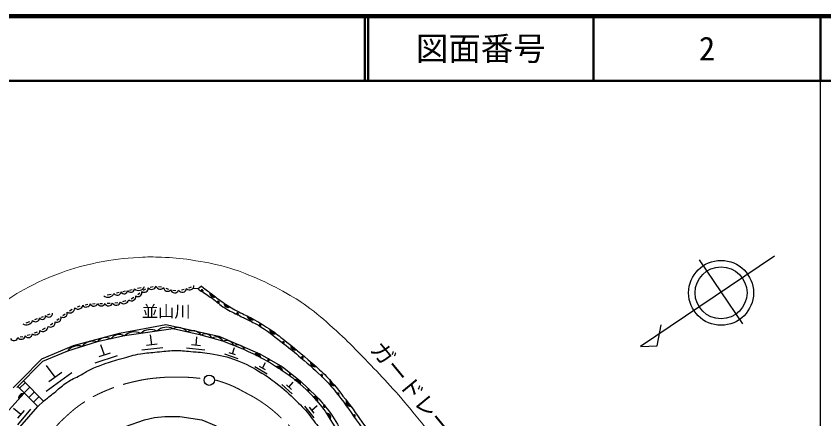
# Model space of a CAD drawing. Units: millimetres, scale not verified. Extents: x 40000 to 680000, y 20000 to 380000.
# Drawn here: x 454992 to 579500, y 317878 to 380000 of the extents above; entities that cross this region are included whole.
import ezdxf
from ezdxf.enums import TextEntityAlignment as Align

# ---------------------------------------------------------------- set-up
doc = ezdxf.new("R2010")
doc.units = ezdxf.units.MM
doc.header["$LTSCALE"] = 1000
doc.linetypes.add('CHAIN', pattern=[18.5, 12, -1.5, 3.5, -1.5])
for name, color, linetype, lineweight in [('M-BGD', 7, 'Continuous', 25), ('M-BMK', 2, 'CHAIN', 13), ('M-BMK-SRVR', 3, 'Continuous', 25), ('M-STR-HTXT', 7, 'Continuous', 13), ('M-TTL', 2, 'Continuous', 140), ('M-TTL-BAND', 7, 'Continuous', 25), ('M-TTL-LINE', 7, 'Continuous', 50)]:
    doc.layers.add(name, color=color, linetype=linetype, lineweight=lineweight)
doc.layers.add('M-TTL-TXT', color=7, linetype='Continuous')
doc.styles.add('ＭＳ ゴシック', font='')
doc.styles.get('ＭＳ ゴシック').set_extended_font_data('MS Gothic')

msp = doc.modelspace()

# ---------------------------------------------------------------- linework, layer by layer
at = {"layer": 'M-BGD'}
for p, q in [((571883, 342992), (551221, 329064)), ((567008, 332518), (560352, 342393)), ((471485, 337538), (471838, 337616)), ((472461, 337754), (472866, 337844)), ((473673, 338022), (474241, 338147)), ((474643, 337708), (474998, 337920)), ((475673, 338199), (476130, 338298)), ((476948, 338318), (477379, 338243)), ((478060, 338037), (478453, 337906)), ((479156, 337734), (479610, 337700)), ((480461, 337785), (480911, 337875)), ((481608, 338091), (482015, 338261)), ((483040, 337948), (482228, 337985)), ((483577, 338327), (483040, 337948)), ((483040, 337948), (483196, 337794)), ((469041, 336998), (469621, 337126)), ((470444, 337308), (470855, 337399)), ((472718, 336418), (473120, 336637)), ((473733, 337050), (474070, 337301)), ((464432, 335143), (464881, 335299)), ((465627, 335490), (466056, 335565)), ((466776, 335643), (467195, 335668)), ((467907, 335686), (468325, 335691)), ((469045, 335702), (469474, 335718)), ((470221, 335775), (470670, 335833)), ((471459, 335989), (471940, 336120)), ((458889, 333565), (459228, 333689)), ((459835, 333911), (460233, 334056)), ((462183, 333832), (462536, 334100)), ((463203, 334542), (463649, 334790)), ((456554, 332711), (457110, 332914)), ((457895, 333202), (458288, 333345)), ((460280, 332359), (460671, 332628)), ((461275, 333094), (461611, 333368)), ((470921, 331098), (478089, 332445)), ((478089, 332445), (486259, 330628)), ((457844, 331143), (458278, 331320)), ((459046, 331673), (459519, 331914)), ((553811, 329117), (554417, 332405)), ((455610, 330505), (456018, 330589)), ((456714, 330765), (457127, 330889)), ((463826, 329188), (470921, 331098)), ((475911, 329306), (475706, 330835)), ((482733, 329204), (482847, 330510)), ((486259, 330628), (492540, 327933)), ((458935, 327161), (463826, 329188)), ((468614, 327711), (468043, 329295)), ((477627, 328830), (474341, 328468)), ((476733, 329397), (475090, 329216)), ((484067, 328491), (481275, 328802)), ((483431, 329127), (482035, 329282)), ((488321, 327908), (488632, 328866)), ((551221, 329064), (553811, 329117)), ((462905, 328326), (459065, 326730)), ((470553, 327597), (467130, 326456)), ((469469, 327996), (467758, 327426)), ((489196, 327142), (487159, 327858)), ((488830, 327729), (487812, 328087)), ((492540, 327933), (496051, 325914)), ((459065, 326730), (455077, 322712)), ((455841, 323971), (458935, 327161)), ((492957, 325704), (493449, 326583)), ((461028, 324318), (459655, 326124)), ((462012, 325030), (460043, 323605)), ((493667, 324783), (491808, 325881)), ((493422, 325429), (492493, 325978)), ((496051, 325914), (498798, 323752)), ((454528, 322646), (455841, 323971)), ((459228, 320621), (456107, 323749)), ((463567, 324955), (459628, 322105)), ((498798, 323752), (501309, 321350)), ((458347, 319766), (455242, 322878)), ((456403, 323453), (455522, 322598)), ((457109, 322745), (456228, 321890)), ((497561, 321740), (495951, 323178)), ((497446, 322422), (496641, 323141)), ((497044, 322781), (497696, 323549)), ((456162, 321791), (451725, 316845)), ((457815, 322037), (456934, 321182)), ((458522, 321329), (457641, 320474)), ((458347, 319766), (459228, 320621)), ((455718, 318562), (454582, 319471)), ((457198, 319354), (455193, 316968)), ((456220, 319159), (455217, 317965)), ((455537, 316585), (458347, 319766)), ((500951, 318012), (499470, 319838)), ((500946, 318764), (500206, 319677)), ((500576, 319221), (501411, 319932))]:
    msp.add_line(p, q, dxfattribs=at)
for points in [[(490255, 328509), (486864, 329850), (483492, 330801), (479214, 331781), (471670, 330686), (467463, 329737), (462905, 328326)], [(462518, 308751), (463703, 310275), (465143, 311884), (466497, 313154), (468021, 314424), (470477, 316033), (471831, 316710), (474795, 317726), (476319, 318065), (477927, 318234), (480213, 318234), (483600, 317726), (485801, 316795)]]:
    msp.add_lwpolyline(points, dxfattribs=at)
for centre, radius in [((563658, 337318), 5000), ((563658, 337318), 4000), ((483657, 337647), 100), ((483657, 337647), 100), ((483657, 337647), 100), ((483657, 337647), 100), ((486133, 335894), 100), ((486133, 335894), 100), ((486133, 335894), 100), ((486133, 335894), 100), ((489100, 334081), 100), ((489100, 334081), 100), ((489100, 334081), 100), ((489100, 334081), 100), ((492578, 332294), 100), ((492578, 332294), 100), ((492578, 332294), 100), ((492578, 332294), 100), ((496167, 329648), 100), ((496167, 329648), 100), ((496167, 329648), 100), ((496167, 329648), 100), ((493924, 327015), 100), ((493924, 327015), 100), ((493924, 327015), 100), ((493924, 327015), 100), ((499083, 327331), 100), ((499083, 327331), 100), ((499083, 327331), 100), ((499083, 327331), 100), ((497259, 324829), 100), ((497259, 324829), 100), ((497259, 324829), 100), ((497259, 324829), 100), ((502060, 324575), 100), ((502060, 324575), 100), ((502060, 324575), 100), ((502060, 324575), 100), ((500102, 322359), 100), ((500102, 322359), 100), ((500102, 322359), 100), ((500102, 322359), 100), ((504611, 321725), 100), ((504611, 321725), 100), ((504611, 321725), 100), ((504611, 321725), 100), ((502510, 319810), 100), ((502510, 319810), 100), ((502510, 319810), 100), ((502510, 319810), 100), ((507116, 318365), 100), ((507116, 318365), 100), ((507116, 318365), 100), ((507116, 318365), 100)]:
    msp.add_circle(centre, radius, dxfattribs=at)
for centre, radius, start, end in [((470577, 337553), 611, 212.56552, 352.36434), ((471643, 337680), 505, 204.46051, 0.46936), ((472658, 338002), 601, 211.88132, 353.04855), ((473903, 338665), 981, 228.57318, 336.35668), ((473782, 337339), 603, 235.43629, 16.85027), ((474720, 338006), 611, 233.69097, 6.61282), ((475859, 338604), 749, 224.77526, 338.99989), ((477197, 338571), 682, 200.24349, 321.42087), ((478321, 338151), 592, 180.44788, 324.29435), ((479432, 337961), 650, 193.87648, 338.92783), ((480608, 338085), 673, 212.12728, 350.43303), ((481745, 338409), 643, 222.57922, 2.46418), ((483657, 337647), 145, 279.38712, 192.18148), ((483657, 337647), 116, 260.93778, 210.63081), ((469142, 337642), 1010, 229.41563, 335.51424), ((471625, 336376), 732, 220.2711, 350.70309), ((472790, 336744), 657, 227.69664, 8.6515), ((485506, 337295), 654, 175.65699, 290.09883), ((485506, 337295), 523, 185.46823, 280.28759), ((485506, 337295), 392, 207.34468, 258.41114), ((463247, 335030), 802, 241.30673, 356.58221), ((464532, 335548), 744, 229.41206, 349.11211), ((465796, 335775), 648, 214.59746, 345.39226), ((466977, 335866), 609, 204.70279, 342.1709), ((468120, 335891), 602, 200.5245, 341.02549), ((469262, 335927), 617, 202.02585, 342.54709), ((470427, 336061), 659, 209.04278, 346.04983), ((486133, 335894), 145, 271.09237, 183.88673), ((486133, 335894), 116, 252.64304, 202.33607), ((487695, 335730), 654, 180.55196, 294.9938), ((487695, 335730), 523, 190.3632, 285.18256), ((487695, 335730), 392, 212.23965, 263.30611), ((459028, 333728), 505, 212.1194, 8.05267), ((459998, 334202), 619, 220.66942, 359.50265), ((462214, 334188), 663, 241.59726, 12.07474), ((489100, 334081), 145, 285.21554, 198.0099), ((489100, 334081), 116, 266.76621, 216.45924), ((491276, 333795), 654, 185.63477, 300.07661), ((456569, 333356), 1004, 236.83859, 343.33347), ((457996, 333454), 604, 219.71812, 0.45395), ((460296, 332732), 702, 237.88265, 10.82757), ((461299, 333410), 630, 240.11564, 18.00912), ((491276, 333795), 523, 195.44601, 290.26537), ((491276, 333795), 392, 217.32246, 268.38892), ((492578, 332294), 145, 279.40721, 192.20158), ((457970, 331510), 693, 225.97548, 358.43828), ((459112, 332166), 811, 236.3799, 357.95554), ((473189, 329069), 2218, 63.31107, 133.2136), ((475704, 329434), 2218, 63.31107, 133.2136), ((478218, 329800), 2218, 63.31107, 133.2136), ((479992, 330264), 1705, 37.03304, 117.15214), ((482131, 329774), 1705, 37.03304, 117.15214), ((492578, 332294), 116, 260.95788, 210.65091), ((494754, 331662), 654, 177.72509, 292.16692), ((494754, 331662), 523, 187.53632, 282.35569), ((494754, 331662), 392, 209.41278, 260.47923), ((454667, 330570), 611, 206.77124, 348.1837), ((455781, 330736), 593, 209.47959, 353.85299), ((456870, 331038), 618, 216.21337, 357.48816), ((468790, 328751), 1653, 62.00181, 143.41431), ((470894, 329226), 1653, 62.00181, 143.41431), ((484129, 329833), 1159, 25.16159, 123.34805), ((485815, 329357), 1159, 25.16159, 123.34805), ((487404, 328735), 1238, 21.03715, 115.81518), ((464511, 327171), 1978, 70.12582, 144.28073), ((466790, 327876), 1978, 70.12582, 144.28073), ((489099, 328065), 1238, 21.03715, 115.81518), ((496167, 329648), 145, 276.03423, 188.82859), ((496167, 329648), 116, 257.58489, 207.27792), ((497960, 329160), 654, 172.52398, 286.96582), ((497960, 329160), 523, 182.33522, 277.15458), ((497960, 329160), 392, 204.21167, 255.27813), ((492055, 327254), 654, 4.27254, 118.71438), ((492055, 327254), 523, 14.08378, 108.90314), ((492055, 327254), 392, 35.96023, 87.02669), ((499083, 327331), 145, 269.36672, 182.16108), ((493924, 327015), 145, 103.69834, 16.4927), ((493924, 327015), 116, 85.24901, 34.94204), ((499083, 327331), 116, 250.91738, 200.61041), ((501007, 326576), 654, 171.80107, 286.24291), ((501007, 326576), 523, 181.61231, 276.43167), ((501007, 326576), 392, 203.48876, 254.55522), ((495376, 325328), 654, 358.66461, 113.10645), ((495376, 325328), 523, 8.47585, 103.29521), ((495376, 325328), 392, 30.3523, 81.41876), ((497259, 324829), 145, 95.40425, 8.19862), ((497259, 324829), 116, 76.95492, 26.64795), ((498185, 323260), 654, 350.55825, 105.00009), ((498185, 323260), 523, 0.36949, 95.18885), ((502060, 324575), 145, 269.63197, 182.42634), ((502060, 324575), 116, 251.18264, 200.87567), ((504011, 323653), 654, 164.37631, 278.81815), ((498185, 323260), 392, 22.24594, 73.3124), ((500102, 322359), 145, 89.87585, 2.67021), ((504011, 323653), 523, 174.18755, 269.00691), ((504011, 323653), 392, 196.064, 247.13046), ((456025, 321108), 654, 80.88794, 195.32978), ((456025, 321108), 523, 90.69918, 185.51854), ((456025, 321108), 392, 112.57563, 163.64209), ((500102, 322359), 116, 71.42652, 21.11954), ((500846, 320645), 654, 343.44677, 97.88861), ((504611, 321725), 145, 260.56711, 173.36147), ((504611, 321725), 116, 242.11777, 191.8108), ((500846, 320645), 523, 353.25801, 88.07737), ((500846, 320645), 392, 15.13446, 66.20091), ((506502, 320458), 654, 158.69169, 273.13353), ((506502, 320458), 523, 168.50293, 263.32229), ((506502, 320458), 392, 190.37938, 241.44584), ((502510, 319810), 145, 83.62174, 356.4161), ((502510, 319810), 116, 65.1724, 14.86543), ((502826, 318096), 654, 333.34547, 87.78731), ((502826, 318096), 523, 343.15671, 77.97607), ((502826, 318096), 392, 5.03316, 56.09962), ((507116, 318365), 145, 262.11975, 174.91411), ((507116, 318365), 116, 243.67041, 193.36344)]:
    msp.add_arc(centre, radius, start, end, dxfattribs=at)
for points, knots in [([(483196, 337794), (484161, 337188), (484428, 337020), (485189, 336482), (485979, 335925), (486342, 335501), (487160, 334987), (487999, 334460), (488518, 334247), (489402, 333799), (490029, 333481), (490398, 333337), (491021, 333011), (491719, 332646), (492122, 332458), (492785, 332033), (494203, 331123), (494909, 330483), (496247, 329458), (497304, 328648), (497883, 328177), (498898, 327314), (500340, 326088), (501132, 325378), (502473, 324041), (503358, 323159), (503795, 322605), (504572, 321625), (505930, 319913), (506596, 318881), (507862, 317100), (510141, 313892), (511453, 312117), (513609, 308824), (514854, 306924), (515491, 305820), (516642, 303861), (517509, 302385), (517988, 301554), (518818, 300057), (519513, 298803), (519731, 298398), (520565, 296830)], [0, 0, 0, 0, 1, 1, 1, 2, 2, 2, 3, 3, 3, 4, 4, 4, 5, 5, 5, 6, 6, 6, 7, 7, 7, 8, 8, 8, 9, 9, 9, 10, 10, 10, 11, 11, 11, 12, 12, 12, 13, 13, 13, 14, 14, 14, 14]), ([(483577, 338327), (484377, 337702), (484586, 337541), (485241, 337049), (485965, 336506), (486356, 336179), (487113, 335683), (487945, 335136), (488434, 334862), (489311, 334390), (490111, 333960), (490593, 333785), (491391, 333350), (492417, 332791), (492979, 332449), (493958, 331811), (494827, 331246), (495265, 330859), (496083, 330222), (497895, 328809), (498870, 327967), (500611, 326468), (501513, 325691), (502022, 325255), (502849, 324398), (504084, 323120), (504672, 322307), (505760, 320902), (506962, 319349), (507562, 318424), (508707, 316828), (509599, 315584), (510108, 314893), (510969, 313626), (513615, 309732), (515094, 307540), (517461, 303469), (518911, 300975), (519393, 300132), (521043, 297010)], [0, 0, 0, 0, 1, 1, 1, 2, 2, 2, 3, 3, 3, 4, 4, 4, 5, 5, 5, 6, 6, 6, 7, 7, 7, 8, 8, 8, 9, 9, 9, 10, 10, 10, 11, 11, 11, 12, 12, 12, 13, 13, 13, 13]), ([(459228, 320621), (460136, 321350), (460363, 321532), (461090, 322116), (461763, 322655), (462099, 323014), (462813, 323497), (463582, 324016), (464093, 324172), (464906, 324619), (465518, 324955), (465836, 325192), (466466, 325495), (467228, 325862), (467674, 326028), (468471, 326312), (469553, 326697), (470173, 326877), (471278, 327188), (472390, 327501), (473008, 327711), (474144, 327916), (475149, 328097), (475727, 328099), (476744, 328198), (477764, 328298), (478333, 328404), (479358, 328421), (480369, 328438), (480935, 328358), (481943, 328272), (483077, 328177), (483720, 328167), (484840, 327965), (486507, 327663), (487461, 327506), (489044, 326904), (490608, 326309), (491411, 325793), (492852, 324942), (493749, 324412), (494212, 324050), (495040, 323417), (496352, 322414), (497031, 321775), (498216, 320624), (499118, 319746), (499598, 319222), (500379, 318235), (501138, 317276), (501511, 316698), (502231, 315709), (502540, 315284), (502637, 315151), (503021, 314620)], [0, 0, 0, 0, 1, 1, 1, 2, 2, 2, 3, 3, 3, 4, 4, 4, 5, 5, 5, 6, 6, 6, 7, 7, 7, 8, 8, 8, 9, 9, 9, 10, 10, 10, 11, 11, 11, 12, 12, 12, 13, 13, 13, 14, 14, 14, 15, 15, 15, 16, 16, 16, 17, 17, 17, 18, 18, 18, 18]), ([(490255, 328509), (491647, 327879), (492049, 327699), (493154, 327091), (494221, 326505), (494799, 326139), (495814, 325468), (496791, 324823), (497340, 324455), (498236, 323701), (499749, 322428), (500502, 321599), (501808, 320114), (502707, 319092), (503024, 318372), (503746, 317218), (505655, 314171), (506509, 312335), (508205, 309165), (509064, 307561), (509483, 306631), (510325, 305019), (510988, 303748), (511337, 303023), (512049, 301778), (513977, 298408), (514960, 296455), (517121, 293229), (517762, 292272), (517969, 291942), (518792, 290799)], [0, 0, 0, 0, 1, 1, 1, 2, 2, 2, 3, 3, 3, 4, 4, 4, 5, 5, 5, 6, 6, 6, 7, 7, 7, 8, 8, 8, 9, 9, 9, 10, 10, 10, 10]), ([(501309, 321350), (502356, 320193), (502671, 319822), (503436, 318759), (504358, 317478), (504724, 316660), (505504, 315288), (506834, 312946), (507515, 311598), (508793, 309226), (509949, 307078), (510556, 305853), (511724, 303712), (513395, 300648), (514275, 298899), (516045, 295891), (516375, 295329), (516574, 295023), (516926, 294475), (517219, 294020), (517395, 293773), (517698, 293324), (518305, 292427), (518503, 292147), (519270, 291042)], [0, 0, 0, 0, 1, 1, 1, 2, 2, 2, 3, 3, 3, 4, 4, 4, 5, 5, 5, 6, 6, 6, 7, 7, 7, 8, 8, 8, 8])]:
    msp.add_open_spline(points, degree=3, knots=knots, dxfattribs=at)
at = {"layer": 'M-BMK'}
for points, knots in [([(457605, 311709), (458882, 313821), (459246, 314546), (460619, 316117), (461453, 317072), (461948, 317589), (462891, 318437), (463981, 319417), (464627, 319945), (465878, 320710), (467176, 321505), (467954, 321878), (469367, 322445), (470886, 323054), (471780, 323298), (473374, 323664), (474746, 323979), (475533, 324088), (476935, 324212), (478319, 324335), (479102, 324352), (480491, 324320), (481861, 324288), (482344, 324235), (483990, 324054)], [0, 0, 0, 0, 1, 1, 1, 2, 2, 2, 3, 3, 3, 4, 4, 4, 5, 5, 5, 6, 6, 6, 7, 7, 7, 8, 8, 8, 8]), ([(485558, 323904), (486355, 323696), (486594, 323609), (487245, 323379), (488656, 322882), (489373, 322416), (490699, 321722), (491764, 321165), (492350, 320820), (493328, 320121), (494799, 319070), (495520, 318339), (496815, 317078), (497859, 316061), (498403, 315442), (499290, 314286), (500251, 313033), (500540, 312517), (501483, 310888)], [0, 0, 0, 0, 1, 1, 1, 2, 2, 2, 3, 3, 3, 4, 4, 4, 5, 5, 5, 6, 6, 6, 6])]:
    msp.add_open_spline(points, degree=3, knots=knots, dxfattribs=at)
at = {"layer": 'M-BMK-SRVR'}
msp.add_circle((484760, 323839), 800, dxfattribs=at)
at = {"layer": 'M-STR-HTXT'}
msp.add_open_spline([(409886, 254773), (410443, 258132), (410573, 259030), (411133, 261736), (411486, 263443), (411693, 264398), (412095, 266094), (412494, 267779), (412726, 268722), (413176, 270394), (413752, 272528), (414091, 273719), (414741, 275832), (415389, 277936), (415786, 279105), (416514, 281183), (417238, 283249), (417648, 284405), (418439, 286446), (418986, 287859), (419312, 288644), (419905, 290039), (420438, 291294), (420736, 291998), (421312, 293235), (421970, 294650), (422338, 295443), (423048, 296832), (424836, 300331), (425871, 302277), (427834, 305681), (429461, 308506), (430472, 310032), (432299, 312731), (434141, 315453), (435231, 316940), (437236, 319543), (439451, 322418), (440773, 323967), (443172, 326690), (444788, 328523), (445658, 329594), (447452, 331254), (449222, 332892), (450246, 333784), (452179, 335225), (453691, 336352), (454587, 336928), (456237, 337843), (458373, 339029), (459647, 339565), (461935, 340423), (464047, 341215), (465290, 341509), (467495, 341987), (469995, 342528), (471442, 342610), (473993, 342792), (475324, 342886), (476076, 342855), (477410, 342804), (479172, 342736), (480162, 342660), (481905, 342398), (484086, 342070), (485310, 341846), (487435, 341254), (489285, 340739), (490280, 340305), (492048, 339555), (493928, 338757), (494951, 338228), (496730, 337224), (498172, 336411), (498949, 335895), (500282, 334914), (501966, 333675), (502799, 332839), (504355, 331443), (505737, 330204), (506452, 329446), (507750, 328122), (510632, 325183), (512253, 323534), (514918, 320397), (516823, 318154), (517453, 317378), (519645, 314529)], degree=3, knots=[0, 0, 0, 0, 1, 1, 1, 2, 2, 2, 3, 3, 3, 4, 4, 4, 5, 5, 5, 6, 6, 6, 7, 7, 7, 8, 8, 8, 9, 9, 9, 10, 10, 10, 11, 11, 11, 12, 12, 12, 13, 13, 13, 14, 14, 14, 15, 15, 15, 16, 16, 16, 17, 17, 17, 18, 18, 18, 19, 19, 19, 20, 20, 20, 21, 21, 21, 22, 22, 22, 23, 23, 23, 24, 24, 24, 25, 25, 25, 26, 26, 26, 27, 27, 27, 28, 28, 28, 29, 29, 29, 29], dxfattribs=at)
at = {"layer": 'M-TTL'}
msp.add_line((680000, 380000), (40000, 380000), dxfattribs=at)
at = {"layer": 'M-TTL-BAND'}
msp.add_line((579000, 20000), (579000, 370000), dxfattribs=at)
at = {"layer": 'M-TTL-LINE'}
for p, q in [((508747, 380000), (508747, 370000)), ((509247, 380000), (509247, 370000)), ((543997, 380000), (543997, 370000)), ((579000, 380000), (579000, 370000)), ((40000, 370000), (680000, 370000))]:
    msp.add_line(p, q, dxfattribs=at)

# ---------------------------------------------------------------- texts
at = {"layer": 'M-BGD', "style": 'ＭＳ ゴシック'}
msp.add_text('並山川', height=1833, rotation=359.973, dxfattribs=at).set_placement((478127, 334455), align=Align.MIDDLE_CENTER)
at = {"layer": 'M-STR-HTXT', "style": 'ＭＳ ゴシック'}
msp.add_text('ガードレール', height=2566, rotation=309.559, dxfattribs=at).set_placement((508843, 328043), align=Align.BOTTOM_LEFT)
at = {"layer": 'M-TTL-TXT', "style": 'ＭＳ ゴシック'}
for s, p in [('図面番号', (526622, 375000)), ('2', (561497, 375000))]:
    msp.add_text(s, height=3666, dxfattribs=at).set_placement(p, align=Align.MIDDLE_CENTER)

doc.saveas('drawing.dxf')
